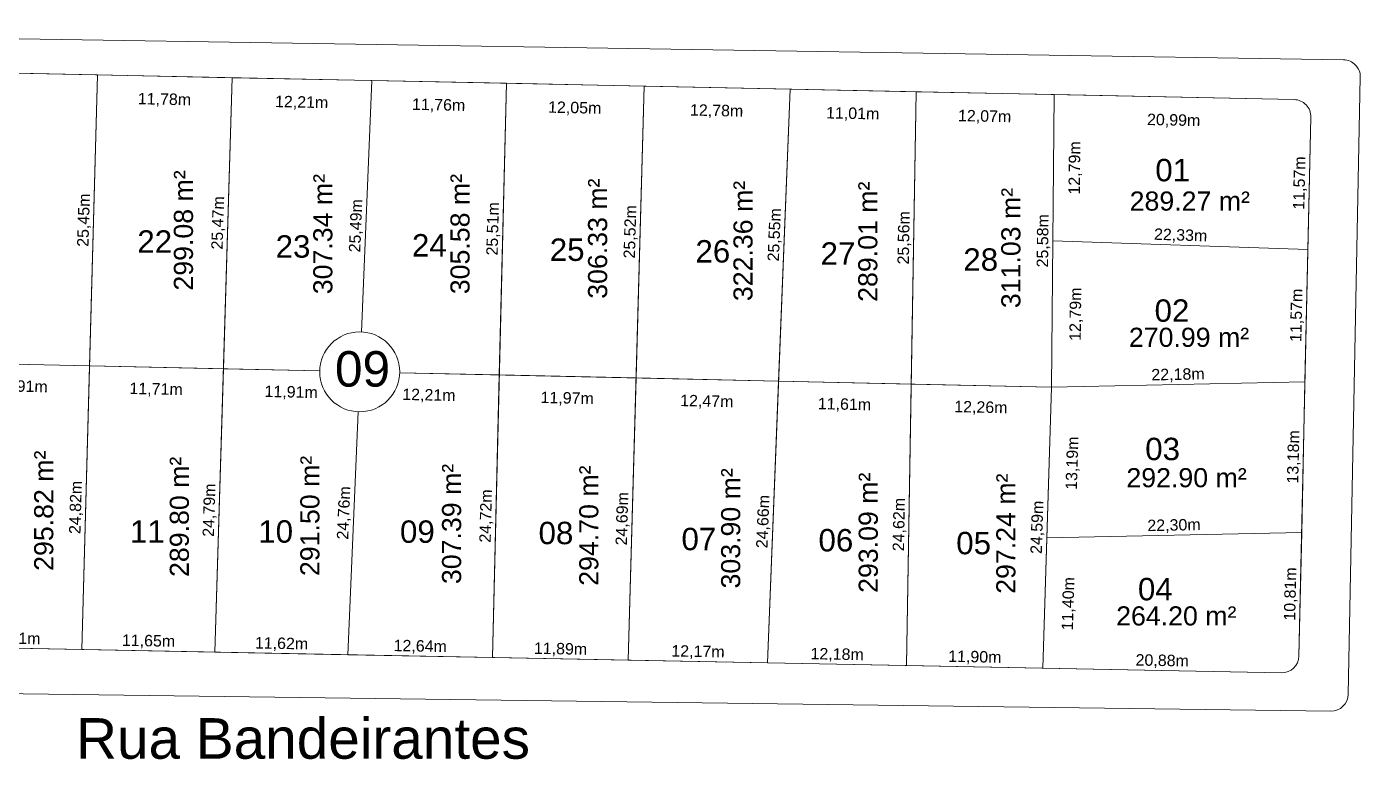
# Model space of a CAD drawing. Header units: metres. Extents: x 3808 to 8215, y 2374 to 6187.
# Drawn here: x 5303.2 to 5419.9, y 5499.2 to 5563.3 of the extents above; entities that cross this region are included whole.
import ezdxf
from ezdxf.enums import TextEntityAlignment as Align

# ---------------------------------------------------------------- set-up
doc = ezdxf.new("R2010")
doc.units = ezdxf.units.M
for name, color, linetype in [('Areas Lotes', 1, 'Continuous'), ('Calçada', 8, 'Continuous'), ('COTAS', 7, 'Continuous'), ('Lote', 7, 'Continuous'), ('Nome das Ruas', 7, 'Continuous'), ('Nº Lote', 7, 'Continuous'), ('Nº. quadra', 7, 'Continuous'), ('quadras', 7, 'Continuous')]:
    doc.layers.add(name, color=color, linetype=linetype)
doc.styles.add('Arial', font='arial.ttf')
doc.dimstyles.new('Copy(2) of ISO-25', dxfattribs={"dimtxt": 1, "dimasz": 2.5, "dimexe": 1.25, "dimexo": 0.625, "dimgap": 0.2, "dimtad": 1, "dimtoh": 1, "dimlfac": 1, "dimzin": 1, "dimtxsty": 'Arial', "dimblk": 'NONE', "dimcen": 0, "dimse1": 1, "dimse2": 1, "dimsd1": 1, "dimsd2": 1, "dimclrt": 256, "dimaunit": 1, "dimadec": 3, "dimazin": 0, "dimtfac": 1, "dimtmove": 0, "dimatfit": 3, "dimldrblk": 'NONE', "dimfxl": 1, "dimtolj": 1, "dimtzin": 0, "dimarcsym": 0})

# ---------------------------------------------------------------- blocks, each defined once
blk = doc.blocks.new('*D808')
at = {"layer": 'Defpoints', "color": 0, "linetype": 'Continuous', "transparency": 16777216}
for p in [(5392.1, 5507.18), (5392.1, 5507.18), (5412.98, 5506.78)]:
    blk.add_point(p, dxfattribs=at)
at = {"layer": 'COTAS', "linetype": 'Continuous', "lineweight": 5, "transparency": 16777216, "insert": (5402.55, 5507.78), "char_height": 1, "attachment_point": 5, "rotation": 358.8921, "style": 'Arial'}
blk.add_mtext('\\A1;20,88m', dxfattribs=at)
blk = doc.blocks.new('_None')
blk = doc.blocks.new('*D809')
at = {"layer": 'Defpoints', "color": 0, "linetype": 'Continuous', "transparency": 16777216}
for p in [(5380.2, 5507.41), (5380.2, 5507.41), (5392.1, 5507.18)]:
    blk.add_point(p, dxfattribs=at)
at = {"layer": 'COTAS', "linetype": 'Continuous', "lineweight": 5, "transparency": 16777216, "insert": (5386.16, 5508.1), "char_height": 1, "attachment_point": 5, "rotation": 358.8921, "style": 'Arial'}
blk.add_mtext('\\A1;11,90m', dxfattribs=at)
blk = doc.blocks.new('*D810')
at = {"layer": 'Defpoints', "color": 0, "linetype": 'Continuous', "transparency": 16777216}
for p in [(5368.02, 5507.65), (5368.02, 5507.65), (5380.2, 5507.41)]:
    blk.add_point(p, dxfattribs=at)
at = {"layer": 'COTAS', "linetype": 'Continuous', "lineweight": 5, "transparency": 16777216, "insert": (5374.12, 5508.33), "char_height": 1, "attachment_point": 5, "rotation": 358.8921, "style": 'Arial'}
blk.add_mtext('\\A1;12,18m', dxfattribs=at)
blk = doc.blocks.new('*D811')
at = {"layer": 'Defpoints', "color": 0, "linetype": 'Continuous', "transparency": 16777216}
for p in [(5355.85, 5507.88), (5355.85, 5507.88), (5368.02, 5507.65)]:
    blk.add_point(p, dxfattribs=at)
at = {"layer": 'COTAS', "linetype": 'Continuous', "lineweight": 5, "transparency": 16777216, "insert": (5361.95, 5508.57), "char_height": 1, "attachment_point": 5, "rotation": 358.8921, "style": 'Arial'}
blk.add_mtext('\\A1;12,17m', dxfattribs=at)
blk = doc.blocks.new('*D812')
at = {"layer": 'Defpoints', "color": 0, "linetype": 'Continuous', "transparency": 16777216}
for p in [(5343.97, 5508.11), (5343.97, 5508.11), (5355.85, 5507.88)]:
    blk.add_point(p, dxfattribs=at)
at = {"layer": 'COTAS', "linetype": 'Continuous', "lineweight": 5, "transparency": 16777216, "insert": (5349.93, 5508.8), "char_height": 1, "attachment_point": 5, "rotation": 358.8921, "style": 'Arial'}
blk.add_mtext('\\A1;11,89m', dxfattribs=at)
blk = doc.blocks.new('*D813')
at = {"layer": 'Defpoints', "color": 0, "linetype": 'Continuous', "transparency": 16777216}
for p in [(5331.33, 5508.36), (5331.33, 5508.36), (5343.97, 5508.11)]:
    blk.add_point(p, dxfattribs=at)
at = {"layer": 'COTAS', "linetype": 'Continuous', "lineweight": 5, "transparency": 16777216, "insert": (5337.66, 5509.04), "char_height": 1, "attachment_point": 5, "rotation": 358.8921, "style": 'Arial'}
blk.add_mtext('\\A1;12,64m', dxfattribs=at)
blk = doc.blocks.new('*D814')
at = {"layer": 'Defpoints', "color": 0, "linetype": 'Continuous', "transparency": 16777216}
for p in [(5319.71, 5508.58), (5319.71, 5508.58), (5331.33, 5508.36)]:
    blk.add_point(p, dxfattribs=at)
at = {"layer": 'COTAS', "linetype": 'Continuous', "lineweight": 5, "transparency": 16777216, "insert": (5325.53, 5509.27), "char_height": 1, "attachment_point": 5, "rotation": 358.8921, "style": 'Arial'}
blk.add_mtext('\\A1;11,62m', dxfattribs=at)
blk = doc.blocks.new('*D815')
at = {"layer": 'Defpoints', "color": 0, "linetype": 'Continuous', "transparency": 16777216}
for p in [(5308.06, 5508.81), (5308.06, 5508.81), (5319.71, 5508.58)]:
    blk.add_point(p, dxfattribs=at)
at = {"layer": 'COTAS', "linetype": 'Continuous', "lineweight": 5, "transparency": 16777216, "insert": (5313.9, 5509.5), "char_height": 1, "attachment_point": 5, "rotation": 358.8921, "style": 'Arial'}
blk.add_mtext('\\A1;11,65m', dxfattribs=at)
blk = doc.blocks.new('*D816')
at = {"layer": 'Defpoints', "color": 0, "linetype": 'Continuous', "transparency": 16777216}
for p in [(5296.15, 5509.04), (5296.15, 5509.04), (5308.06, 5508.81)]:
    blk.add_point(p, dxfattribs=at)
at = {"layer": 'COTAS', "linetype": 'Continuous', "lineweight": 5, "transparency": 16777216, "insert": (5302.12, 5509.72), "char_height": 1, "attachment_point": 5, "rotation": 358.8921, "style": 'Arial'}
blk.add_mtext('\\A1;11,91m', dxfattribs=at)
blk = doc.blocks.new('*D826')
at = {"layer": 'Defpoints', "color": 0, "linetype": 'Continuous', "transparency": 16777216}
for p in [(5285.47, 5559.56), (5309.45, 5559.06), (5309.39, 5556.18)]:
    blk.add_point(p, dxfattribs=at)
at = {"layer": 'COTAS', "linetype": 'Continuous', "lineweight": 5, "transparency": 16777216, "insert": (5297.42, 5557.23), "char_height": 1, "attachment_point": 5, "rotation": 358.8198, "style": 'Arial'}
blk.add_mtext('\\A1;23,98m', dxfattribs=at)
blk = doc.blocks.new('*D827')
at = {"layer": 'Defpoints', "color": 0, "linetype": 'Continuous', "transparency": 16777216}
for p in [(5309.45, 5559.06), (5321.22, 5558.82), (5321.16, 5555.94)]:
    blk.add_point(p, dxfattribs=at)
at = {"layer": 'COTAS', "linetype": 'Continuous', "lineweight": 5, "transparency": 16777216, "insert": (5315.29, 5556.86), "char_height": 1, "attachment_point": 5, "rotation": 358.8198, "style": 'Arial'}
blk.add_mtext('\\A1;11,78m', dxfattribs=at)
blk = doc.blocks.new('*D828')
at = {"layer": 'Defpoints', "color": 0, "linetype": 'Continuous', "transparency": 16777216}
for p in [(5321.22, 5558.82), (5333.43, 5558.57), (5333.38, 5555.69)]:
    blk.add_point(p, dxfattribs=at)
at = {"layer": 'COTAS', "linetype": 'Continuous', "lineweight": 5, "transparency": 16777216, "insert": (5327.29, 5556.61), "char_height": 1, "attachment_point": 5, "rotation": 358.8198, "style": 'Arial'}
blk.add_mtext('\\A1;12,21m', dxfattribs=at)
blk = doc.blocks.new('*D829')
at = {"layer": 'Defpoints', "color": 0, "linetype": 'Continuous', "transparency": 16777216}
for p in [(5333.43, 5558.57), (5345.19, 5558.33), (5345.13, 5555.44)]:
    blk.add_point(p, dxfattribs=at)
at = {"layer": 'COTAS', "linetype": 'Continuous', "lineweight": 5, "transparency": 16777216, "insert": (5339.27, 5556.37), "char_height": 1, "attachment_point": 5, "rotation": 358.8198, "style": 'Arial'}
blk.add_mtext('\\A1;11,76m', dxfattribs=at)
blk = doc.blocks.new('*D830')
at = {"layer": 'Defpoints', "color": 0, "linetype": 'Continuous', "transparency": 16777216}
for p in [(5345.19, 5558.33), (5357.24, 5558.08), (5357.18, 5555.2)]:
    blk.add_point(p, dxfattribs=at)
at = {"layer": 'COTAS', "linetype": 'Continuous', "lineweight": 5, "transparency": 16777216, "insert": (5351.17, 5556.12), "char_height": 1, "attachment_point": 5, "rotation": 358.8198, "style": 'Arial'}
blk.add_mtext('\\A1;12,05m', dxfattribs=at)
blk = doc.blocks.new('*D831')
at = {"layer": 'Defpoints', "color": 0, "linetype": 'Continuous', "transparency": 16777216}
for p in [(5357.24, 5558.08), (5370.02, 5557.82), (5369.96, 5554.93)]:
    blk.add_point(p, dxfattribs=at)
at = {"layer": 'COTAS', "linetype": 'Continuous', "lineweight": 5, "transparency": 16777216, "insert": (5363.58, 5555.87), "char_height": 1, "attachment_point": 5, "rotation": 358.8198, "style": 'Arial'}
blk.add_mtext('\\A1;12,78m', dxfattribs=at)
blk = doc.blocks.new('*D832')
at = {"layer": 'Defpoints', "color": 0, "linetype": 'Continuous', "transparency": 16777216}
for p in [(5370.02, 5557.82), (5381.03, 5557.59), (5380.97, 5554.71)]:
    blk.add_point(p, dxfattribs=at)
at = {"layer": 'COTAS', "linetype": 'Continuous', "lineweight": 5, "transparency": 16777216, "insert": (5375.48, 5555.62), "char_height": 1, "attachment_point": 5, "rotation": 358.8198, "style": 'Arial'}
blk.add_mtext('\\A1;11,01m', dxfattribs=at)
blk = doc.blocks.new('*D833')
at = {"layer": 'Defpoints', "color": 0, "linetype": 'Continuous', "transparency": 16777216}
for p in [(5381.03, 5557.59), (5393.1, 5557.34), (5393.04, 5554.46)]:
    blk.add_point(p, dxfattribs=at)
at = {"layer": 'COTAS', "linetype": 'Continuous', "lineweight": 5, "transparency": 16777216, "insert": (5387.02, 5555.38), "char_height": 1, "attachment_point": 5, "rotation": 358.8198, "style": 'Arial'}
blk.add_mtext('\\A1;12,07m', dxfattribs=at)
blk = doc.blocks.new('*D834')
at = {"layer": 'Defpoints', "color": 0, "linetype": 'Continuous', "transparency": 16777216}
for p in [(5393.1, 5557.34), (5414.08, 5556.91), (5414.02, 5554.03)]:
    blk.add_point(p, dxfattribs=at)
at = {"layer": 'COTAS', "linetype": 'Continuous', "lineweight": 5, "transparency": 16777216, "insert": (5403.55, 5555.04), "char_height": 1, "attachment_point": 5, "rotation": 358.8198, "style": 'Arial'}
blk.add_mtext('\\A1;20,99m', dxfattribs=at)
blk = doc.blocks.new('*D839')
at = {"layer": 'Defpoints', "color": 0, "linetype": 'Continuous', "transparency": 16777216}
for p in [(5296.84, 5533.88), (5308.75, 5533.62), (5308.68, 5530.83)]:
    blk.add_point(p, dxfattribs=at)
at = {"layer": 'COTAS', "linetype": 'Continuous', "lineweight": 5, "transparency": 16777216, "insert": (5302.75, 5531.76), "char_height": 1, "attachment_point": 5, "rotation": 358.7334, "style": 'Arial'}
blk.add_mtext('\\A1;11,91m', dxfattribs=at)
blk = doc.blocks.new('*D842')
at = {"layer": 'Defpoints', "color": 0, "linetype": 'Continuous', "transparency": 16777216}
for p in [(5308.75, 5533.62), (5320.46, 5533.36), (5320.4, 5530.59)]:
    blk.add_point(p, dxfattribs=at)
at = {"layer": 'COTAS', "linetype": 'Continuous', "lineweight": 5, "transparency": 16777216, "insert": (5314.56, 5531.52), "char_height": 1, "attachment_point": 5, "rotation": 358.7334, "style": 'Arial'}
blk.add_mtext('\\A1;11,71m', dxfattribs=at)
blk = doc.blocks.new('*D843')
at = {"layer": 'Defpoints', "color": 0, "linetype": 'Continuous', "transparency": 16777216}
for p in [(5320.46, 5533.36), (5332.37, 5533.1), (5332.3, 5530.33)]:
    blk.add_point(p, dxfattribs=at)
at = {"layer": 'COTAS', "linetype": 'Continuous', "lineweight": 5, "transparency": 16777216, "insert": (5326.37, 5531.26), "char_height": 1, "attachment_point": 5, "rotation": 358.7334, "style": 'Arial'}
blk.add_mtext('\\A1;11,91m', dxfattribs=at)
blk = doc.blocks.new('*D844')
at = {"layer": 'Defpoints', "color": 0, "linetype": 'Continuous', "transparency": 16777216}
for p in [(5332.37, 5533.1), (5344.57, 5532.83), (5344.51, 5530.06)]:
    blk.add_point(p, dxfattribs=at)
at = {"layer": 'COTAS', "linetype": 'Continuous', "lineweight": 5, "transparency": 16777216, "insert": (5338.42, 5531), "char_height": 1, "attachment_point": 5, "rotation": 358.7334, "style": 'Arial'}
blk.add_mtext('\\A1;12,21m', dxfattribs=at)
blk = doc.blocks.new('*D845')
at = {"layer": 'Defpoints', "color": 0, "linetype": 'Continuous', "transparency": 16777216}
for p in [(5344.57, 5532.83), (5356.53, 5532.56), (5356.47, 5529.8)]:
    blk.add_point(p, dxfattribs=at)
at = {"layer": 'COTAS', "linetype": 'Continuous', "lineweight": 5, "transparency": 16777216, "insert": (5350.51, 5530.73), "char_height": 1, "attachment_point": 5, "rotation": 358.7334, "style": 'Arial'}
blk.add_mtext('\\A1;11,97m', dxfattribs=at)
blk = doc.blocks.new('*D846')
at = {"layer": 'Defpoints', "color": 0, "linetype": 'Continuous', "transparency": 16777216}
for p in [(5356.53, 5532.56), (5369, 5532.29), (5368.94, 5529.52)]:
    blk.add_point(p, dxfattribs=at)
at = {"layer": 'COTAS', "linetype": 'Continuous', "lineweight": 5, "transparency": 16777216, "insert": (5362.72, 5530.46), "char_height": 1, "attachment_point": 5, "rotation": 358.7334, "style": 'Arial'}
blk.add_mtext('\\A1;12,47m', dxfattribs=at)
blk = doc.blocks.new('*D847')
at = {"layer": 'Defpoints', "color": 0, "linetype": 'Continuous', "transparency": 16777216}
for p in [(5369, 5532.29), (5380.6, 5532.03), (5380.54, 5529.26)]:
    blk.add_point(p, dxfattribs=at)
at = {"layer": 'COTAS', "linetype": 'Continuous', "lineweight": 5, "transparency": 16777216, "insert": (5374.76, 5530.19), "char_height": 1, "attachment_point": 5, "rotation": 358.7334, "style": 'Arial'}
blk.add_mtext('\\A1;11,61m', dxfattribs=at)
blk = doc.blocks.new('*D848')
at = {"layer": 'Defpoints', "color": 0, "linetype": 'Continuous', "transparency": 16777216}
for p in [(5380.6, 5532.03), (5392.86, 5531.76), (5392.8, 5528.99)]:
    blk.add_point(p, dxfattribs=at)
at = {"layer": 'COTAS', "linetype": 'Continuous', "lineweight": 5, "transparency": 16777216, "insert": (5386.69, 5529.93), "char_height": 1, "attachment_point": 5, "rotation": 358.7334, "style": 'Arial'}
blk.add_mtext('\\A1;12,26m', dxfattribs=at)
blk = doc.blocks.new('*D849')
at = {"layer": 'Defpoints', "color": 0, "linetype": 'Continuous', "transparency": 16777216}
for p in [(5415.04, 5532.23), (5392.86, 5531.76), (5392.86, 5531.76)]:
    blk.add_point(p, dxfattribs=at)
at = {"layer": 'COTAS', "linetype": 'Continuous', "lineweight": 5, "transparency": 16777216, "insert": (5403.93, 5532.8), "char_height": 1, "attachment_point": 5, "rotation": 1.2212, "style": 'Arial'}
blk.add_mtext('\\A1;22,18m', dxfattribs=at)
blk = doc.blocks.new('*D850')
at = {"layer": 'Defpoints', "color": 0, "linetype": 'Continuous', "transparency": 16777216}
for p in [(5414.74, 5519.06), (5414.74, 5519.06), (5392.45, 5518.58)]:
    blk.add_point(p, dxfattribs=at)
at = {"layer": 'COTAS', "linetype": 'Continuous', "lineweight": 5, "transparency": 16777216, "insert": (5403.58, 5519.62), "char_height": 1, "attachment_point": 5, "rotation": 1.2212, "style": 'Arial'}
blk.add_mtext('\\A1;22,30m', dxfattribs=at)
blk = doc.blocks.new('*D851')
at = {"layer": 'Defpoints', "color": 0, "linetype": 'Continuous', "transparency": 16777216}
for p in [(5414.74, 5519.06), (5414.74, 5519.06), (5414.5, 5508.25)]:
    blk.add_point(p, dxfattribs=at)
at = {"layer": 'COTAS', "linetype": 'Continuous', "lineweight": 5, "transparency": 16777216, "insert": (5413.82, 5513.67), "char_height": 1, "attachment_point": 5, "rotation": 88.7314, "style": 'Arial'}
blk.add_mtext('\\A1;10,81m', dxfattribs=at)
blk = doc.blocks.new('*D852')
at = {"layer": 'Defpoints', "color": 0, "linetype": 'Continuous', "transparency": 16777216}
for p in [(5415.04, 5532.23), (5415.04, 5532.23), (5414.74, 5519.06)]:
    blk.add_point(p, dxfattribs=at)
at = {"layer": 'COTAS', "linetype": 'Continuous', "lineweight": 5, "transparency": 16777216, "insert": (5414.09, 5525.66), "char_height": 1, "attachment_point": 5, "rotation": 88.7314, "style": 'Arial'}
blk.add_mtext('\\A1;13,18m', dxfattribs=at)
blk = doc.blocks.new('*D853')
at = {"layer": 'Defpoints', "color": 0, "linetype": 'Continuous', "transparency": 16777216}
for p in [(5415.55, 5555.38), (5415.55, 5555.38), (5415.29, 5543.81)]:
    blk.add_point(p, dxfattribs=at)
at = {"layer": 'COTAS', "linetype": 'Continuous', "lineweight": 5, "transparency": 16777216, "insert": (5414.62, 5549.61), "char_height": 1, "attachment_point": 5, "rotation": 88.7314, "style": 'Arial'}
blk.add_mtext('\\A1;11,57m', dxfattribs=at)
blk = doc.blocks.new('*D854')
at = {"layer": 'Defpoints', "color": 0, "linetype": 'Continuous', "transparency": 16777216}
for p in [(5393.1, 5557.34), (5392.86, 5531.76), (5392.86, 5531.76)]:
    blk.add_point(p, dxfattribs=at)
at = {"layer": 'COTAS', "linetype": 'Continuous', "lineweight": 5, "transparency": 16777216, "insert": (5392.18, 5544.56), "char_height": 1, "attachment_point": 5, "rotation": 89.4595, "style": 'Arial'}
blk.add_mtext('\\A1;25,58m', dxfattribs=at)
blk = doc.blocks.new('*D855')
at = {"layer": 'Defpoints', "color": 0, "linetype": 'Continuous', "transparency": 16777216}
for p in [(5381.03, 5557.59), (5380.6, 5532.03), (5380.6, 5532.03)]:
    blk.add_point(p, dxfattribs=at)
at = {"layer": 'COTAS', "linetype": 'Continuous', "lineweight": 5, "transparency": 16777216, "insert": (5380.02, 5544.82), "char_height": 1, "attachment_point": 5, "rotation": 89.051, "style": 'Arial'}
blk.add_mtext('\\A1;25,56m', dxfattribs=at)
blk = doc.blocks.new('*D856')
at = {"layer": 'Defpoints', "color": 0, "linetype": 'Continuous', "transparency": 16777216}
for p in [(5370.02, 5557.82), (5370.02, 5557.82), (5369, 5532.29)]:
    blk.add_point(p, dxfattribs=at)
at = {"layer": 'COTAS', "linetype": 'Continuous', "lineweight": 5, "transparency": 16777216, "insert": (5368.71, 5545.08), "char_height": 1, "attachment_point": 5, "rotation": 87.7175, "style": 'Arial'}
blk.add_mtext('\\A1;25,55m', dxfattribs=at)
blk = doc.blocks.new('*D857')
at = {"layer": 'Defpoints', "color": 0, "linetype": 'Continuous', "transparency": 16777216}
for p in [(5357.24, 5558.08), (5357.24, 5558.08), (5356.53, 5532.56)]:
    blk.add_point(p, dxfattribs=at)
at = {"layer": 'COTAS', "linetype": 'Continuous', "lineweight": 5, "transparency": 16777216, "insert": (5356.09, 5545.34), "char_height": 1, "attachment_point": 5, "rotation": 88.4203, "style": 'Arial'}
blk.add_mtext('\\A1;25,52m', dxfattribs=at)
blk = doc.blocks.new('*D858')
at = {"layer": 'Defpoints', "color": 0, "linetype": 'Continuous', "transparency": 16777216}
for p in [(5345.19, 5558.33), (5345.19, 5558.33), (5344.57, 5532.83)]:
    blk.add_point(p, dxfattribs=at)
at = {"layer": 'COTAS', "linetype": 'Continuous', "lineweight": 5, "transparency": 16777216, "insert": (5344.08, 5545.6), "char_height": 1, "attachment_point": 5, "rotation": 88.5991, "style": 'Arial'}
blk.add_mtext('\\A1;25,51m', dxfattribs=at)
blk = doc.blocks.new('*D859')
at = {"layer": 'Defpoints', "color": 0, "linetype": 'Continuous', "transparency": 16777216}
for p in [(5333.43, 5558.57), (5333.43, 5558.57), (5332.37, 5533.1)]:
    blk.add_point(p, dxfattribs=at)
at = {"layer": 'COTAS', "linetype": 'Continuous', "lineweight": 5, "transparency": 16777216, "insert": (5332.1, 5545.87), "char_height": 1, "attachment_point": 5, "rotation": 87.5968, "style": 'Arial'}
blk.add_mtext('\\A1;25,49m', dxfattribs=at)
blk = doc.blocks.new('*D860')
at = {"layer": 'Defpoints', "color": 0, "linetype": 'Continuous', "transparency": 16777216}
for p in [(5321.22, 5558.82), (5321.22, 5558.82), (5320.46, 5533.36)]:
    blk.add_point(p, dxfattribs=at)
at = {"layer": 'COTAS', "linetype": 'Continuous', "lineweight": 5, "transparency": 16777216, "insert": (5320.04, 5546.12), "char_height": 1, "attachment_point": 5, "rotation": 88.2733, "style": 'Arial'}
blk.add_mtext('\\A1;25,47m', dxfattribs=at)
blk = doc.blocks.new('*D861')
at = {"layer": 'Defpoints', "color": 0, "linetype": 'Continuous', "transparency": 16777216}
for p in [(5309.45, 5559.06), (5309.45, 5559.06), (5308.75, 5533.62)]:
    blk.add_point(p, dxfattribs=at)
at = {"layer": 'COTAS', "linetype": 'Continuous', "lineweight": 5, "transparency": 16777216, "insert": (5308.3, 5546.36), "char_height": 1, "attachment_point": 5, "rotation": 88.4203, "style": 'Arial'}
blk.add_mtext('\\A1;25,45m', dxfattribs=at)
blk = doc.blocks.new('*D871')
at = {"layer": 'Defpoints', "color": 0, "linetype": 'Continuous', "transparency": 16777216}
for p in [(5308.75, 5533.62), (5308.06, 5508.81), (5308.06, 5508.81)]:
    blk.add_point(p, dxfattribs=at)
at = {"layer": 'COTAS', "linetype": 'Continuous', "lineweight": 5, "transparency": 16777216, "insert": (5307.6, 5521.24), "char_height": 1, "attachment_point": 5, "rotation": 88.4203, "style": 'Arial'}
blk.add_mtext('\\A1;24,82m', dxfattribs=at)
blk = doc.blocks.new('*D872')
at = {"layer": 'Defpoints', "color": 0, "linetype": 'Continuous', "transparency": 16777216}
for p in [(5320.46, 5533.36), (5319.71, 5508.58), (5319.71, 5508.58)]:
    blk.add_point(p, dxfattribs=at)
at = {"layer": 'COTAS', "linetype": 'Continuous', "lineweight": 5, "transparency": 16777216, "insert": (5319.28, 5521), "char_height": 1, "attachment_point": 5, "rotation": 88.2733, "style": 'Arial'}
blk.add_mtext('\\A1;24,79m', dxfattribs=at)
blk = doc.blocks.new('*D873')
at = {"layer": 'Defpoints', "color": 0, "linetype": 'Continuous', "transparency": 16777216}
for p in [(5332.37, 5533.1), (5331.33, 5508.36), (5331.33, 5508.36)]:
    blk.add_point(p, dxfattribs=at)
at = {"layer": 'COTAS', "linetype": 'Continuous', "lineweight": 5, "transparency": 16777216, "insert": (5331.05, 5520.76), "char_height": 1, "attachment_point": 5, "rotation": 87.5968, "style": 'Arial'}
blk.add_mtext('\\A1;24,76m', dxfattribs=at)
blk = doc.blocks.new('*D874')
at = {"layer": 'Defpoints', "color": 0, "linetype": 'Continuous', "transparency": 16777216}
for p in [(5344.57, 5532.83), (5343.97, 5508.11), (5343.97, 5508.11)]:
    blk.add_point(p, dxfattribs=at)
at = {"layer": 'COTAS', "linetype": 'Continuous', "lineweight": 5, "transparency": 16777216, "insert": (5343.47, 5520.49), "char_height": 1, "attachment_point": 5, "rotation": 88.5991, "style": 'Arial'}
blk.add_mtext('\\A1;24,72m', dxfattribs=at)
blk = doc.blocks.new('*D875')
at = {"layer": 'Defpoints', "color": 0, "linetype": 'Continuous', "transparency": 16777216}
for p in [(5356.53, 5532.56), (5355.85, 5507.88), (5355.85, 5507.88)]:
    blk.add_point(p, dxfattribs=at)
at = {"layer": 'COTAS', "linetype": 'Continuous', "lineweight": 5, "transparency": 16777216, "insert": (5355.39, 5520.25), "char_height": 1, "attachment_point": 5, "rotation": 88.4203, "style": 'Arial'}
blk.add_mtext('\\A1;24,69m', dxfattribs=at)
blk = doc.blocks.new('*D876')
at = {"layer": 'Defpoints', "color": 0, "linetype": 'Continuous', "transparency": 16777216}
for p in [(5369, 5532.29), (5368.02, 5507.65), (5368.02, 5507.65)]:
    blk.add_point(p, dxfattribs=at)
at = {"layer": 'COTAS', "linetype": 'Continuous', "lineweight": 5, "transparency": 16777216, "insert": (5367.71, 5520), "char_height": 1, "attachment_point": 5, "rotation": 87.7175, "style": 'Arial'}
blk.add_mtext('\\A1;24,66m', dxfattribs=at)
blk = doc.blocks.new('*D877')
at = {"layer": 'Defpoints', "color": 0, "linetype": 'Continuous', "transparency": 16777216}
for p in [(5380.6, 5532.03), (5380.2, 5507.41), (5380.2, 5507.41)]:
    blk.add_point(p, dxfattribs=at)
at = {"layer": 'COTAS', "linetype": 'Continuous', "lineweight": 5, "transparency": 16777216, "insert": (5379.6, 5519.74), "char_height": 1, "attachment_point": 5, "rotation": 89.051, "style": 'Arial'}
blk.add_mtext('\\A1;24,62m', dxfattribs=at)
blk = doc.blocks.new('*D878')
at = {"layer": 'Defpoints', "color": 0, "linetype": 'Continuous', "transparency": 16777216}
for p in [(5392.86, 5531.76), (5392.1, 5507.18), (5392.1, 5507.18)]:
    blk.add_point(p, dxfattribs=at)
at = {"layer": 'COTAS', "linetype": 'Continuous', "lineweight": 5, "transparency": 16777216, "insert": (5391.68, 5519.5), "char_height": 1, "attachment_point": 5, "rotation": 88.2328, "style": 'Arial'}
blk.add_mtext('\\A1;24,59m', dxfattribs=at)
blk = doc.blocks.new('*D879')
at = {"layer": 'Defpoints', "color": 0, "linetype": 'Continuous', "transparency": 16777216}
for p in [(5392.45, 5518.58), (5395.38, 5518.49), (5392.1, 5507.18)]:
    blk.add_point(p, dxfattribs=at)
at = {"layer": 'COTAS', "linetype": 'Continuous', "lineweight": 5, "transparency": 16777216, "insert": (5394.4, 5512.82), "char_height": 1, "attachment_point": 5, "rotation": 88.2328, "style": 'Arial'}
blk.add_mtext('\\A1;11,40m', dxfattribs=at)
blk = doc.blocks.new('*D880')
at = {"layer": 'Defpoints', "color": 0, "linetype": 'Continuous', "transparency": 16777216}
for p in [(5392.86, 5531.76), (5395.75, 5531.67), (5392.45, 5518.58)]:
    blk.add_point(p, dxfattribs=at)
at = {"layer": 'COTAS', "linetype": 'Continuous', "lineweight": 5, "transparency": 16777216, "insert": (5394.75, 5525.11), "char_height": 1, "attachment_point": 5, "rotation": 88.2328, "style": 'Arial'}
blk.add_mtext('\\A1;13,19m', dxfattribs=at)
blk = doc.blocks.new('*D1056')
at = {"layer": 'Defpoints', "color": 0, "linetype": 'Continuous', "transparency": 16777216}
for p in [(5392.98, 5544.55), (5415.29, 5543.81), (5415.29, 5543.81)]:
    blk.add_point(p, dxfattribs=at)
at = {"layer": 'COTAS', "linetype": 'Continuous', "lineweight": 5, "transparency": 16777216, "insert": (5404.16, 5544.98), "char_height": 1, "attachment_point": 5, "rotation": 358.0848, "style": 'Arial'}
blk.add_mtext('\\A1;22,33m', dxfattribs=at)
blk = doc.blocks.new('*D1057')
at = {"layer": 'Defpoints', "color": 0, "linetype": 'Continuous', "transparency": 16777216}
for p in [(5392.98, 5544.55), (5395.9, 5544.52), (5392.86, 5531.76)]:
    blk.add_point(p, dxfattribs=at)
at = {"layer": 'COTAS', "linetype": 'Continuous', "lineweight": 5, "transparency": 16777216, "insert": (5395.04, 5538.14), "char_height": 1, "attachment_point": 5, "rotation": 89.4595, "style": 'Arial'}
blk.add_mtext('\\A1;12,79m', dxfattribs=at)
blk = doc.blocks.new('*D1058')
at = {"layer": 'Defpoints', "color": 0, "linetype": 'Continuous', "transparency": 16777216}
for p in [(5393.1, 5557.34), (5395.82, 5557.32), (5392.98, 5544.55)]:
    blk.add_point(p, dxfattribs=at)
at = {"layer": 'COTAS', "linetype": 'Continuous', "lineweight": 5, "transparency": 16777216, "insert": (5394.96, 5550.93), "char_height": 1, "attachment_point": 5, "rotation": 89.4595, "style": 'Arial'}
blk.add_mtext('\\A1;12,79m', dxfattribs=at)
blk = doc.blocks.new('*D1059')
at = {"layer": 'Defpoints', "color": 0, "linetype": 'Continuous', "transparency": 16777216}
for p in [(5415.29, 5543.81), (5415.29, 5543.81), (5415.04, 5532.23)]:
    blk.add_point(p, dxfattribs=at)
at = {"layer": 'COTAS', "linetype": 'Continuous', "lineweight": 5, "transparency": 16777216, "insert": (5414.36, 5538.04), "char_height": 1, "attachment_point": 5, "rotation": 88.7314, "style": 'Arial'}
blk.add_mtext('\\A1;11,57m', dxfattribs=at)

msp = doc.modelspace()

# ---------------------------------------------------------------- linework, layer by layer
at = {"layer": 'Calçada', "linetype": 'Continuous', "lineweight": 5}
for p, q in [((5234.733, 5563.283), (5418.398, 5560.388)), ((5419.874, 5558.859), (5418.812, 5504.899)), ((5233.627, 5505.839), (5417.293, 5503.428))]:
    msp.add_line(p, q, dxfattribs=at)
for centre, start, end in [((5418.374, 5558.888), 358.87333, 89.09706), ((5417.313, 5504.928), 269.24785, 358.87333)]:
    msp.add_arc(centre, 1.5, start, end, dxfattribs=at)
at = {"layer": 'Lote', "lineweight": 5}
for p, q in [((5309.447, 5559.064), (5308.061, 5508.808)), ((5319.71, 5508.582), (5321.224, 5558.822)), ((5333.435, 5558.57), (5332.513, 5536.592)), ((5343.966, 5508.113), (5345.194, 5558.328)), ((5357.238, 5558.08), (5355.853, 5507.883)), ((5370.017, 5557.816), (5368.017, 5507.648)), ((5380.197, 5507.413), (5381.028, 5557.589)), ((5393.098, 5557.341), (5392.857, 5531.762)), ((5328.871, 5533.177), (5296.839, 5533.885)), ((5392.857, 5531.762), (5335.861, 5533.022)), ((5415.035, 5532.235), (5392.857, 5531.762)), ((5392.857, 5531.762), (5392.099, 5507.183)), ((5332.219, 5529.607), (5331.328, 5508.358)), ((5414.744, 5519.056), (5392.45, 5518.581))]:
    msp.add_line(p, q, dxfattribs=at)
at = {"layer": 'Lote', "linetype": 'Continuous', "lineweight": 5}
msp.add_line((5392.978, 5544.551), (5415.292, 5543.805), dxfattribs=at)
at = {"layer": 'Lote', "linetype": 'Continuous', "lineweight": 5, "flags": 128}
for points in [[(5296.853, 5534.385), (5296.839, 5533.885), (5308.745, 5533.622), (5309.447, 5559.064), (5285.469, 5559.558), (5284.883, 5534.149), (5288.232, 5534.075), (5288.246, 5534.575)], [(5321.224, 5558.822), (5309.447, 5559.064), (5308.745, 5533.622), (5320.457, 5533.363)], [(5357.238, 5558.08), (5345.194, 5558.328), (5344.571, 5532.829), (5356.534, 5532.565)], [(5368.999, 5532.289), (5370.017, 5557.816), (5357.238, 5558.08), (5356.534, 5532.565)], [(5368.999, 5532.289), (5380.604, 5532.033), (5381.028, 5557.589), (5370.017, 5557.816)], [(5392.857, 5531.762), (5393.098, 5557.341), (5381.028, 5557.589), (5380.604, 5532.033)], [(5392.978, 5544.551), (5392.857, 5531.762), (5415.035, 5532.235), (5415.292, 5543.805)], [(5308.745, 5533.622), (5296.839, 5533.885), (5296.154, 5509.038), (5308.061, 5508.808)], [(5320.457, 5533.363), (5308.745, 5533.622), (5308.061, 5508.808), (5319.71, 5508.582)], [(5343.966, 5508.113), (5355.853, 5507.883), (5356.534, 5532.565), (5344.571, 5532.829)], [(5355.853, 5507.883), (5368.017, 5507.648), (5368.999, 5532.289), (5356.534, 5532.565)], [(5368.017, 5507.648), (5380.197, 5507.413), (5380.604, 5532.033), (5368.999, 5532.289)], [(5380.197, 5507.413), (5392.099, 5507.183), (5392.857, 5531.762), (5380.604, 5532.033)], [(5414.744, 5519.056), (5415.035, 5532.235), (5392.857, 5531.762), (5392.45, 5518.581)]]:
    msp.add_lwpolyline(points, close=True, dxfattribs=at)
for points in [[(5332.513, 5536.592), (5333.435, 5558.57), (5321.224, 5558.822), (5320.457, 5533.363), (5328.871, 5533.177)], [(5335.861, 5533.022), (5344.571, 5532.829), (5345.194, 5558.328), (5333.435, 5558.57), (5332.513, 5536.592)], [(5328.871, 5533.177), (5320.457, 5533.363), (5319.71, 5508.582), (5331.328, 5508.358), (5332.219, 5529.607)], [(5332.219, 5529.607), (5331.328, 5508.358), (5343.966, 5508.113), (5344.571, 5532.829), (5335.861, 5533.022)]]:
    msp.add_lwpolyline(points, dxfattribs=at)
for points in [[(5393.098, 5557.341), (5392.978, 5544.551), (5415.292, 5543.805), (5415.548, 5555.376, 0.4146657), (5414.079, 5556.909)], [(5392.45, 5518.581), (5392.099, 5507.183), (5412.976, 5506.779, 0.413392), (5414.504, 5508.245), (5414.744, 5519.056)]]:
    msp.add_lwpolyline(points, format="xyb", close=True, dxfattribs=at)
at = {"layer": 'Nº. quadra', "lineweight": 5}
msp.add_circle((5332.366, 5533.099), 3.496, dxfattribs=at)
at = {"layer": 'quadras', "lineweight": 5}
for p, q in [((5414.079, 5556.909), (5237.632, 5560.544)), ((5414.504, 5508.245), (5415.548, 5555.376)), ((5236.872, 5510.184), (5412.976, 5506.779))]:
    msp.add_line(p, q, dxfattribs=at)
for centre, start, end in [((5414.048, 5555.409), 358.73137, 88.81979), ((5413.005, 5508.279), 268.89212, 358.73137)]:
    msp.add_arc(centre, 1.5, start, end, dxfattribs=at)

# ---------------------------------------------------------------- texts
at = {"layer": 'Areas Lotes', "lineweight": 5, "style": 'Arial'}
for s, p in [('299.08 m²', (5317.787, 5540.202)), ('307.34 m²', (5329.977, 5539.887)), ('305.58 m²', (5341.975, 5539.887)), ('306.33 m²', (5354.007, 5539.485)), ('322.36 m²', (5366.723, 5539.282)), ('289.01 m²', (5377.635, 5539.219)), ('311.03 m²', (5390.148, 5538.668)), ('295.82 m²', (5305.569, 5515.695)), ('289.80 m²', (5317.427, 5515.16)), ('291.50 m²', (5328.845, 5515.239)), ('307.39 m²', (5341.237, 5514.538)), ('294.70 m²', (5353.236, 5514.389)), ('303.90 m²', (5365.645, 5514.153)), ('293.09 m²', (5377.677, 5513.767)), ('297.24 m²', (5389.709, 5513.688))]:
    msp.add_text(s, height=1.6726, rotation=90, dxfattribs=at).set_placement(p)
at = {"layer": 'Areas Lotes', "linetype": 'Continuous', "lineweight": 5, "style": 'Arial'}
for s, p in [('289.27 m²', (5399.701, 5547.197)), ('270.99 m²', (5399.633, 5535.283)), ('292.90 m²', (5399.416, 5523.006)), ('264.20 m²', (5398.52, 5510.919))]:
    msp.add_text(s, height=1.6726, dxfattribs=at).set_placement(p)
at = {"layer": 'Nome das Ruas', "lineweight": 5, "style": 'Arial'}
msp.add_text('Rua Bandeirantes', height=3.55, dxfattribs=at).set_placement((5307.562, 5499.263, 165.916))
at = {"layer": 'Nº Lote', "linetype": 'Continuous', "lineweight": 5, "style": 'Arial'}
for s, p in [('01', (5403.466, 5549.76)), ('22', (5314.44, 5543.514)), ('23', (5326.537, 5543.082)), ('24', (5338.458, 5543.184)), ('25', (5350.508, 5542.8)), ('26', (5363.249, 5542.656)), ('27', (5374.195, 5542.464)), ('28', (5386.676, 5541.937)), ('02', (5403.401, 5537.474)), ('03', (5402.583, 5525.374)), ('11', (5313.796, 5518.158)), ('10', (5325.019, 5518.158)), ('09', (5337.411, 5518.144)), ('08', (5349.529, 5518.026)), ('07', (5362.029, 5517.499)), ('06', (5374.01, 5517.395)), ('05', (5386.056, 5517.143)), ('04', (5401.946, 5513.116))]:
    msp.add_text(s, height=1.96, dxfattribs=at).set_placement(p, align=Align.CENTER)
at = {"layer": 'Nº. quadra', "lineweight": 5, "style": 'Arial'}
msp.add_text('09', height=3.1039, dxfattribs=at).set_placement((5330.202, 5531.805))

# ---------------------------------------------------------------- dimensions: what is measured, and where the dimension line sits
at = {"layer": 'COTAS', "linetype": 'Continuous', "lineweight": 5}
for base, p1, p2, angle, picture, middle in [((5309.388, 5556.181), (5285.469, 5559.558), (5309.447, 5559.064), 178.81979, '*D826', (5297.415, 5557.229)), ((5321.165, 5555.939), (5309.447, 5559.064), (5321.224, 5558.822), 178.81979, '*D827', (5315.293, 5556.861)), ((5333.375, 5555.687), (5321.224, 5558.822), (5333.435, 5558.57), 178.81979, '*D828', (5327.287, 5556.614)), ((5345.135, 5555.445), (5333.435, 5558.57), (5345.194, 5558.328), 178.81979, '*D829', (5339.272, 5556.367)), ((5357.178, 5555.197), (5345.194, 5558.328), (5357.238, 5558.08), 178.81979, '*D830', (5351.173, 5556.121)), ((5369.957, 5554.933), (5357.238, 5558.08), (5370.017, 5557.816), 178.81979, '*D831', (5363.584, 5555.866)), ((5380.968, 5554.707), (5370.017, 5557.816), (5381.028, 5557.589), 178.81979, '*D832', (5375.479, 5555.621)), ((5393.039, 5554.458), (5381.028, 5557.589), (5393.098, 5557.341), 178.81979, '*D833', (5387.02, 5555.383)), ((5414.02, 5554.026), (5393.098, 5557.341), (5414.079, 5556.909), 178.81979, '*D834', (5403.546, 5555.043)), ((5415.548, 5555.376), (5415.292, 5543.805), (5415.548, 5555.376), 268.73137, '*D853', (5414.619, 5549.608)), ((5332.305, 5530.331), (5320.457, 5533.363), (5332.366, 5533.099), 178.73339, '*D843', (5326.368, 5531.264)), ((5344.51, 5530.061), (5332.366, 5533.099), (5344.571, 5532.829), 178.73339, '*D844', (5338.425, 5530.997)), ((5356.473, 5529.797), (5344.571, 5532.829), (5356.534, 5532.565), 178.73339, '*D845', (5350.509, 5530.73)), ((5368.938, 5529.521), (5356.534, 5532.565), (5368.999, 5532.289), 178.73339, '*D846', (5362.723, 5530.46)), ((5380.543, 5529.265), (5368.999, 5532.289), (5380.604, 5532.033), 178.73339, '*D847', (5374.758, 5530.194)), ((5392.796, 5528.994), (5380.604, 5532.033), (5392.857, 5531.762), 178.73339, '*D848', (5386.687, 5529.93)), ((5415.035, 5532.235), (5414.744, 5519.056), (5415.035, 5532.235), 268.73137, '*D852', (5414.089, 5525.663)), ((5296.154, 5509.038), (5308.061, 5508.808), (5296.154, 5509.038), 358.89212, '*D816', (5302.123, 5509.724)), ((5308.061, 5508.808), (5319.71, 5508.582), (5308.061, 5508.808), 358.89212, '*D815', (5313.901, 5509.496)), ((5319.71, 5508.582), (5331.328, 5508.358), (5319.71, 5508.582), 358.89212, '*D814', (5325.534, 5509.271)), ((5331.328, 5508.358), (5343.966, 5508.113), (5331.328, 5508.358), 358.89212, '*D813', (5337.662, 5509.036)), ((5343.966, 5508.113), (5355.853, 5507.883), (5343.966, 5508.113), 358.89212, '*D812', (5349.925, 5508.799)), ((5355.853, 5507.883), (5368.017, 5507.648), (5355.853, 5507.883), 358.89212, '*D811', (5361.951, 5508.567)), ((5368.017, 5507.648), (5380.197, 5507.413), (5368.017, 5507.648), 358.89212, '*D810', (5374.122, 5508.331)), ((5380.197, 5507.413), (5392.099, 5507.183), (5380.197, 5507.413), 358.89212, '*D809', (5386.163, 5508.098))]:
    dim = msp.add_linear_dim(base=base, p1=p1, p2=p2, angle=angle, dimstyle='Copy(2) of ISO-25', override={"dimpost": 'm', "dimtmove": 1}, dxfattribs=at)
    dim.commit()
    dim.dimension.update_dxf_attribs({"geometry": picture, "text_midpoint": middle})
for p1, p2, distance, picture, middle in [((5308.745, 5533.622), (5309.447, 5559.064), 0, '*D861', (5308.296, 5546.365)), ((5320.457, 5533.363), (5321.224, 5558.822), 0, '*D860', (5320.04, 5546.116)), ((5332.366, 5533.099), (5333.435, 5558.57), 0, '*D859', (5332.1, 5545.868)), ((5344.571, 5532.829), (5345.194, 5558.328), 0, '*D858', (5344.082, 5545.598)), ((5356.534, 5532.565), (5357.238, 5558.08), 0, '*D857', (5356.085, 5545.344)), ((5368.999, 5532.289), (5370.017, 5557.816), 0, '*D856', (5368.708, 5545.085)), ((5381.028, 5557.589), (5380.604, 5532.033), 0, '*D855', (5380.015, 5544.824)), ((5393.098, 5557.341), (5392.857, 5531.762), 0, '*D854', (5392.177, 5544.559)), ((5392.978, 5544.551), (5393.098, 5557.341), -2.722, '*D1058', (5394.959, 5550.928)), ((5392.978, 5544.551), (5415.292, 5543.805), 0, '*D1056', (5404.162, 5544.979)), ((5392.857, 5531.762), (5392.978, 5544.551), -2.922, '*D1057', (5395.039, 5538.137)), ((5415.035, 5532.235), (5415.292, 5543.805), 0, '*D1059', (5414.363, 5538.038)), ((5296.839, 5533.885), (5308.745, 5533.622), -2.796, '*D839', (5302.748, 5531.758)), ((5308.745, 5533.622), (5308.061, 5508.808), 0, '*D871', (5307.603, 5521.237)), ((5308.745, 5533.622), (5320.457, 5533.363), -2.769, '*D842', (5314.558, 5531.525)), ((5320.457, 5533.363), (5319.71, 5508.582), 0, '*D872', (5319.283, 5520.997)), ((5332.366, 5533.099), (5331.328, 5508.358), 0, '*D873', (5331.047, 5520.762)), ((5415.035, 5532.235), (5392.857, 5531.762), 0, '*D849', (5403.929, 5532.799)), ((5344.571, 5532.829), (5343.966, 5508.113), 0, '*D874', (5343.468, 5520.491)), ((5356.534, 5532.565), (5355.853, 5507.883), 0, '*D875', (5355.393, 5520.246)), ((5368.999, 5532.289), (5368.017, 5507.648), 0, '*D876', (5367.708, 5520.001)), ((5380.604, 5532.033), (5380.197, 5507.413), 0, '*D877', (5379.6, 5519.736)), ((5392.857, 5531.762), (5392.099, 5507.183), 0, '*D878', (5391.677, 5519.497)), ((5392.45, 5518.581), (5392.857, 5531.762), -2.896, '*D880', (5394.747, 5525.107)), ((5392.45, 5518.581), (5414.744, 5519.056), 0, '*D850', (5403.58, 5519.619)), ((5414.504, 5508.245), (5414.744, 5519.056), 0, '*D851', (5413.823, 5513.668)), ((5392.099, 5507.183), (5392.45, 5518.581), -2.928, '*D879', (5394.401, 5512.816)), ((5412.976, 5506.779), (5392.099, 5507.183), 0, '*D808', (5402.553, 5507.782))]:
    dim = msp.add_aligned_dim(p1=p1, p2=p2, distance=distance, dimstyle='Copy(2) of ISO-25', override={"dimpost": 'm'}, dxfattribs=at)
    dim.commit()
    dim.dimension.update_dxf_attribs({"geometry": picture, "text_midpoint": middle})

doc.saveas('drawing.dxf')
